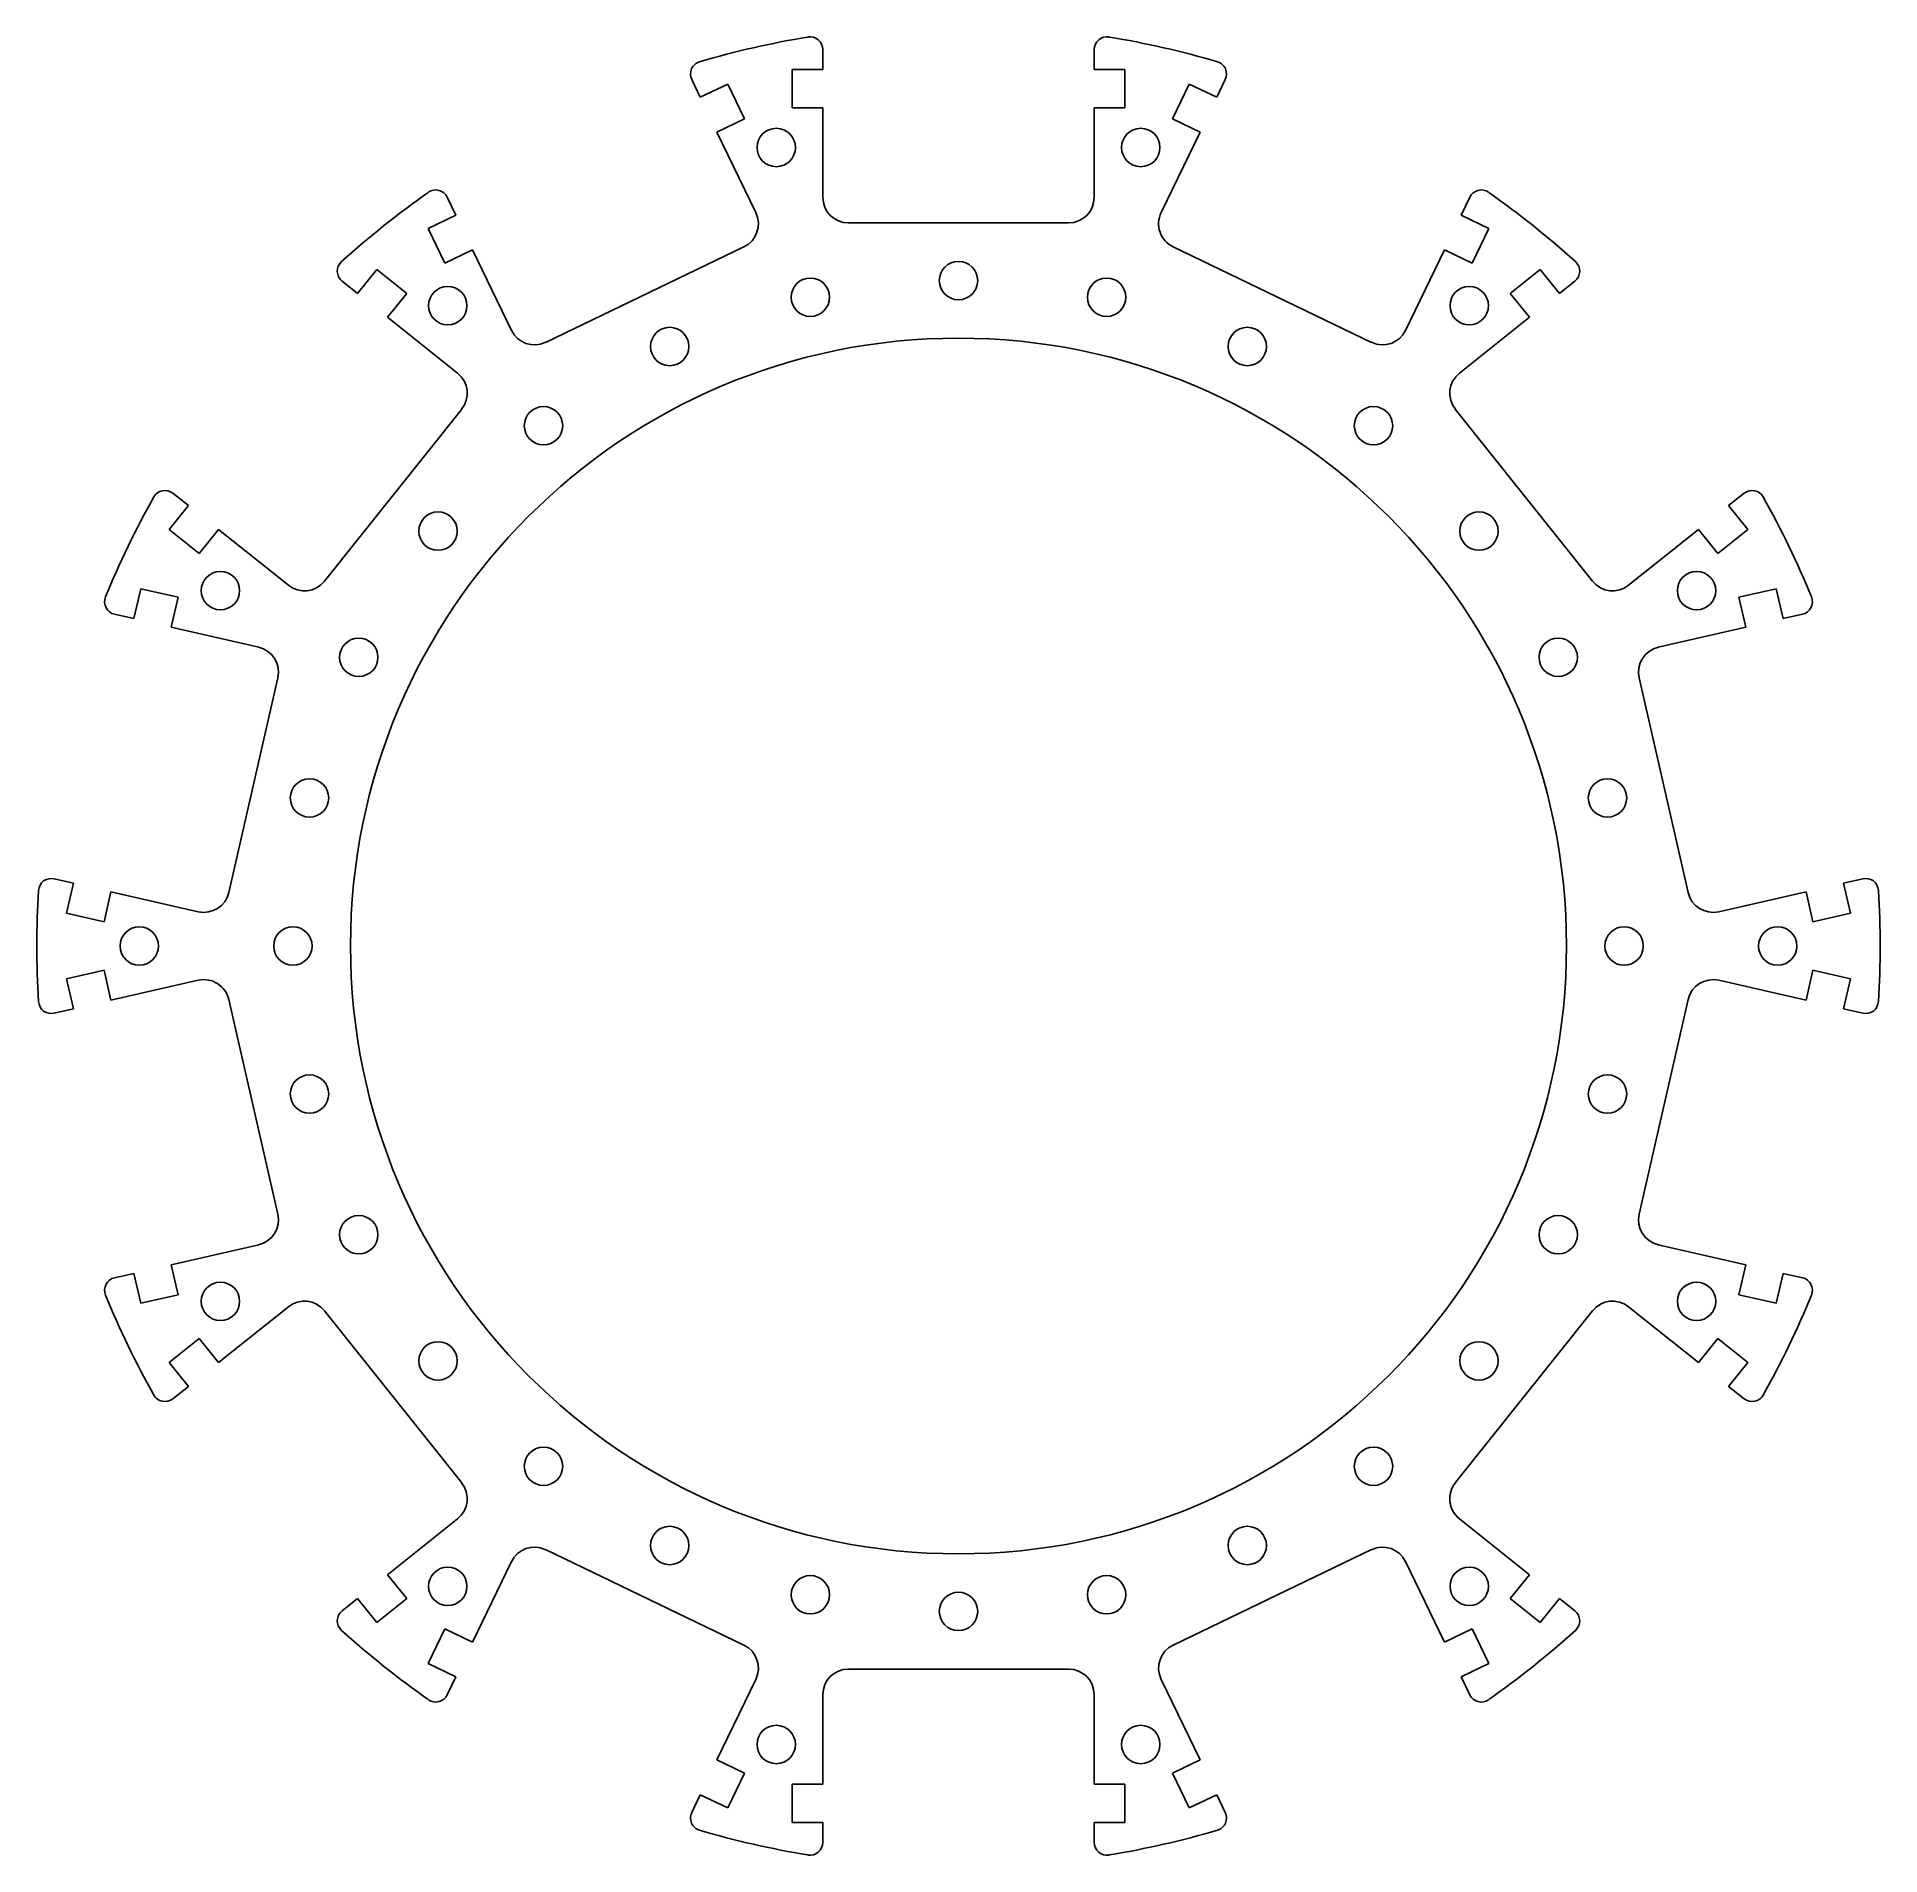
# Model space of a CAD drawing. Header units: millimetres. Extents: x -72 to 72, y -71 to 71.
import ezdxf

# ---------------------------------------------------------------- set-up
doc = ezdxf.new("R2010")
doc.units = ezdxf.units.MM

msp = doc.modelspace()

# ---------------------------------------------------------------- linework, layer by layer
at = {"color": 7, "linetype": 'Continuous', "lineweight": 25}
for p, q in [((-10.6, 68.5), (-10.6, 70.05)), ((10.6, 68.5), (10.6, 70.05)), ((-20.17, 66.32), (-20.84, 67.71)), ((-13, 68.5), (-13, 65.5)), ((-13, 68.5), (-10.6, 68.5)), ((13, 68.5), (10.6, 68.5)), ((13, 68.5), (13, 65.5)), ((20.17, 66.32), (20.84, 67.71)), ((-18.01, 67.36), (-20.17, 66.32)), ((-18.01, 67.36), (-16.71, 64.65)), ((18.01, 67.36), (16.71, 64.65)), ((18.01, 67.36), (20.17, 66.32)), ((-13, 65.5), (-10.6, 65.5)), ((-10.6, 65.5), (-10.6, 58.5)), ((13, 65.5), (10.6, 65.5)), ((10.6, 65.5), (10.6, 58.5)), ((-16.71, 64.65), (-18.87, 63.61)), ((-18.87, 63.61), (-15.83, 57.31)), ((18.87, 63.61), (15.83, 57.31)), ((16.71, 64.65), (18.87, 63.61)), ((-39.27, 57.12), (-39.94, 58.51)), ((39.27, 57.12), (39.94, 58.51)), ((-41.43, 56.08), (-39.27, 57.12)), ((8.6, 56.5), (-8.6, 56.5)), ((41.43, 56.08), (39.27, 57.12)), ((-41.43, 56.08), (-40.13, 53.37)), ((41.43, 56.08), (40.13, 53.37)), ((-40.13, 53.37), (-37.97, 54.41)), ((-37.97, 54.41), (-34.93, 48.11)), ((-16.77, 54.64), (-32.26, 47.17)), ((32.26, 47.17), (16.77, 54.64)), ((37.97, 54.41), (34.93, 48.11)), ((40.13, 53.37), (37.97, 54.41)), ((-46.95, 51), (-48.16, 51.96)), ((-45.45, 52.87), (-46.95, 51)), ((-45.45, 52.87), (-43.1, 51)), ((45.45, 52.87), (43.1, 51)), ((45.45, 52.87), (46.95, 51)), ((46.95, 51), (48.16, 51.96)), ((-43.1, 51), (-44.6, 49.13)), ((43.1, 51), (44.6, 49.13)), ((-44.6, 49.13), (-39.13, 44.76)), ((44.6, 49.13), (39.13, 44.76)), ((-38.81, 41.95), (-49.54, 28.5)), ((49.54, 28.5), (38.81, 41.95)), ((-60.16, 34.42), (-61.37, 35.39)), ((60.16, 34.42), (61.37, 35.39)), ((-61.66, 32.55), (-60.16, 34.42)), ((61.66, 32.55), (60.16, 34.42)), ((-61.66, 32.55), (-59.32, 30.67)), ((-59.32, 30.67), (-57.82, 32.55)), ((-57.82, 32.55), (-52.35, 28.19)), ((57.82, 32.55), (52.35, 28.19)), ((59.32, 30.67), (57.82, 32.55)), ((61.66, 32.55), (59.32, 30.67)), ((-63.89, 27.92), (-64.42, 25.58)), ((-63.89, 27.92), (-60.97, 27.25)), ((63.89, 27.92), (60.97, 27.25)), ((63.89, 27.92), (64.42, 25.58)), ((-64.42, 25.58), (-65.93, 25.92)), ((-60.97, 27.25), (-61.5, 24.91)), ((60.97, 27.25), (61.5, 24.91)), ((64.42, 25.58), (65.93, 25.92)), ((-61.5, 24.91), (-54.67, 23.35)), ((61.5, 24.91), (54.67, 23.35)), ((-53.17, 20.96), (-57, 4.19)), ((57, 4.19), (53.17, 20.96)), ((-69.14, 4.91), (-70.65, 5.25)), ((-69.68, 2.57), (-69.14, 4.91)), ((69.14, 4.91), (70.65, 5.25)), ((69.68, 2.57), (69.14, 4.91)), ((-66.75, 1.9), (-66.22, 4.24)), ((-66.22, 4.24), (-59.39, 2.68)), ((66.22, 4.24), (59.39, 2.68)), ((66.75, 1.9), (66.22, 4.24)), ((-69.68, 2.57), (-66.75, 1.9)), ((69.68, 2.57), (66.75, 1.9)), ((-69.68, -2.57), (-66.75, -1.9)), ((-69.68, -2.57), (-69.14, -4.91)), ((-66.75, -1.9), (-66.22, -4.24)), ((-66.22, -4.24), (-59.39, -2.68)), ((66.22, -4.24), (59.39, -2.68)), ((66.75, -1.9), (66.22, -4.24)), ((69.68, -2.57), (66.75, -1.9)), ((69.68, -2.57), (69.14, -4.91)), ((-57, -4.19), (-53.17, -20.96)), ((53.17, -20.96), (57, -4.19)), ((-69.14, -4.91), (-70.65, -5.25)), ((69.14, -4.91), (70.65, -5.25)), ((-61.5, -24.91), (-54.67, -23.35)), ((61.5, -24.91), (54.67, -23.35)), ((-64.42, -25.58), (-65.93, -25.92)), ((-63.89, -27.92), (-64.42, -25.58)), ((-60.97, -27.25), (-61.5, -24.91)), ((60.97, -27.25), (61.5, -24.91)), ((63.89, -27.92), (64.42, -25.58)), ((64.42, -25.58), (65.93, -25.92)), ((-63.89, -27.92), (-60.97, -27.25)), ((63.89, -27.92), (60.97, -27.25)), ((-57.82, -32.55), (-52.35, -28.19)), ((-49.54, -28.5), (-38.81, -41.95)), ((38.81, -41.95), (49.54, -28.5)), ((57.82, -32.55), (52.35, -28.19)), ((-61.66, -32.55), (-59.32, -30.67)), ((-59.32, -30.67), (-57.82, -32.55)), ((59.32, -30.67), (57.82, -32.55)), ((61.66, -32.55), (59.32, -30.67)), ((-61.66, -32.55), (-60.16, -34.42)), ((61.66, -32.55), (60.16, -34.42)), ((-60.16, -34.42), (-61.37, -35.39)), ((60.16, -34.42), (61.37, -35.39)), ((-44.6, -49.13), (-39.13, -44.76)), ((44.6, -49.13), (39.13, -44.76)), ((-32.26, -47.17), (-16.77, -54.64)), ((16.77, -54.64), (32.26, -47.17)), ((-37.97, -54.41), (-34.93, -48.11)), ((37.97, -54.41), (34.93, -48.11)), ((-43.1, -51), (-44.6, -49.13)), ((43.1, -51), (44.6, -49.13)), ((-46.95, -51), (-48.16, -51.96)), ((-45.45, -52.87), (-46.95, -51)), ((-45.45, -52.87), (-43.1, -51)), ((45.45, -52.87), (43.1, -51)), ((45.45, -52.87), (46.95, -51)), ((46.95, -51), (48.16, -51.96)), ((-41.43, -56.08), (-40.13, -53.37)), ((-40.13, -53.37), (-37.97, -54.41)), ((40.13, -53.37), (37.97, -54.41)), ((41.43, -56.08), (40.13, -53.37)), ((-41.43, -56.08), (-39.27, -57.12)), ((41.43, -56.08), (39.27, -57.12)), ((-39.27, -57.12), (-39.94, -58.51)), ((-18.87, -63.61), (-15.83, -57.31)), ((-8.6, -56.5), (8.6, -56.5)), ((18.87, -63.61), (15.83, -57.31)), ((39.27, -57.12), (39.94, -58.51)), ((-10.6, -65.5), (-10.6, -58.5)), ((10.6, -65.5), (10.6, -58.5)), ((-16.71, -64.65), (-18.87, -63.61)), ((-18.01, -67.36), (-16.71, -64.65)), ((16.71, -64.65), (18.87, -63.61)), ((18.01, -67.36), (16.71, -64.65)), ((-13, -68.5), (-13, -65.5)), ((-13, -65.5), (-10.6, -65.5)), ((13, -65.5), (10.6, -65.5)), ((13, -68.5), (13, -65.5)), ((-20.17, -66.32), (-20.84, -67.71)), ((-18.01, -67.36), (-20.17, -66.32)), ((18.01, -67.36), (20.17, -66.32)), ((20.17, -66.32), (20.84, -67.71)), ((-13, -68.5), (-10.6, -68.5)), ((-10.6, -68.5), (-10.6, -70.05)), ((13, -68.5), (10.6, -68.5)), ((10.6, -68.5), (10.6, -70.05))]:
    msp.add_line(p, q, dxfattribs=at)
for centre, radius in [((-14.24, 62.4), 1.5), ((14.24, 62.4), 1.5), ((0, 52), 1.5), ((-11.57, 50.7), 1.5), ((11.57, 50.7), 1.5), ((-39.9, 50.04), 1.5), ((39.9, 50.04), 1.5), ((-22.56, 46.85), 1.5), ((22.56, 46.85), 1.5), ((0, 0), 47.5), ((-32.42, 40.66), 1.5), ((32.42, 40.66), 1.5), ((-40.66, 32.42), 1.5), ((40.66, 32.42), 1.5), ((-57.66, 27.77), 1.5), ((57.66, 27.77), 1.5), ((-46.85, 22.56), 1.5), ((46.85, 22.56), 1.5), ((-50.7, 11.57), 1.5), ((50.7, 11.57), 1.5), ((-64, 0), 1.5), ((-52, 0), 1.5), ((52, 0), 1.5), ((64, 0), 1.5), ((-50.7, -11.57), 1.5), ((50.7, -11.57), 1.5), ((-46.85, -22.56), 1.5), ((46.85, -22.56), 1.5), ((-57.66, -27.77), 1.5), ((57.66, -27.77), 1.5), ((-40.66, -32.42), 1.5), ((40.66, -32.42), 1.5), ((-32.42, -40.66), 1.5), ((32.42, -40.66), 1.5), ((-22.56, -46.85), 1.5), ((22.56, -46.85), 1.5), ((-39.9, -50.04), 1.5), ((39.9, -50.04), 1.5), ((-11.57, -50.7), 1.5), ((11.57, -50.7), 1.5), ((0, -52), 1.5), ((-14.24, -62.4), 1.5), ((14.24, -62.4), 1.5)]:
    msp.add_circle(centre, radius, dxfattribs=at)
for centre, radius, start, end in [((0, 0), 72, 99.4032, 106.3111), ((-11.6, 70.05), 1, 0, 99.4032), ((11.6, 70.05), 1, 80.5968, 180), ((0, 0), 72, 73.6889, 80.5968), ((-19.94, 68.14), 1, 106.3111, 205.7143), ((19.94, 68.14), 1, 334.2857, 73.6889), ((-40.84, 58.08), 1, 25.7143, 125.1174), ((40.84, 58.08), 1, 54.8826, 154.2857), ((0, 0), 72, 125.1174, 132.0254), ((-8.6, 58.5), 2, 180, 270), ((8.6, 58.5), 2, 270, 0), ((0, 0), 72, 47.9746, 54.8826), ((-17.63, 56.44), 2, 295.7143, 25.7143), ((17.63, 56.44), 2, 154.2857, 244.2857), ((-47.53, 52.74), 1, 132.0254, 231.4286), ((47.53, 52.74), 1, 308.5714, 47.9746), ((-33.13, 48.98), 2, 205.7143, 295.7143), ((33.13, 48.98), 2, 244.2857, 334.2857), ((-40.38, 43.2), 2, 321.4286, 51.4286), ((40.38, 43.2), 2, 128.5714, 218.5714), ((0, 0), 72, 150.8317, 157.7397), ((-62, 34.6), 1, 51.4286, 150.8317), ((62, 34.6), 1, 29.1683, 128.5714), ((0, 0), 72, 22.2603, 29.1683), ((-51.1, 29.75), 2, 231.4286, 321.4286), ((51.1, 29.75), 2, 218.5714, 308.5714), ((-65.71, 26.9), 1, 157.7397, 257.1429), ((65.71, 26.9), 1, 282.8571, 22.2603), ((-55.12, 21.4), 2, 347.1429, 77.1429), ((55.12, 21.4), 2, 102.8571, 192.8571), ((0, 0), 72, 176.546, 183.454), ((-70.87, 4.28), 1, 77.1429, 176.546), ((70.87, 4.28), 1, 3.454, 102.8571), ((0, 0), 72, 356.546, 3.454), ((-58.95, 4.63), 2, 257.1429, 347.1429), ((58.95, 4.63), 2, 192.8571, 282.8571), ((-58.95, -4.63), 2, 12.8571, 102.8571), ((58.95, -4.63), 2, 77.1429, 167.1429), ((-70.87, -4.28), 1, 183.454, 282.8571), ((70.87, -4.28), 1, 257.1429, 356.546), ((-55.12, -21.4), 2, 282.8571, 12.8571), ((55.12, -21.4), 2, 167.1429, 257.1429), ((-65.71, -26.9), 1, 102.8571, 202.2603), ((0, 0), 72, 202.2603, 209.1683), ((0, 0), 72, 330.8317, 337.7397), ((65.71, -26.9), 1, 337.7397, 77.1429), ((-51.1, -29.75), 2, 38.5714, 128.5714), ((51.1, -29.75), 2, 51.4286, 141.4286), ((-62, -34.6), 1, 209.1683, 308.5714), ((62, -34.6), 1, 231.4286, 330.8317), ((-40.38, -43.2), 2, 308.5714, 38.5714), ((40.38, -43.2), 2, 141.4286, 231.4286), ((-33.13, -48.98), 2, 64.2857, 154.2857), ((33.13, -48.98), 2, 25.7143, 115.7143), ((-47.53, -52.74), 1, 128.5714, 227.9746), ((47.53, -52.74), 1, 312.0254, 51.4286), ((0, 0), 72, 227.9746, 234.8826), ((-17.63, -56.44), 2, 334.2857, 64.2857), ((17.63, -56.44), 2, 115.7143, 205.7143), ((0, 0), 72, 305.1174, 312.0254), ((-8.6, -58.5), 2, 90, 180), ((8.6, -58.5), 2, 0, 90), ((-40.84, -58.08), 1, 234.8826, 334.2857), ((40.84, -58.08), 1, 205.7143, 305.1174), ((-19.94, -68.14), 1, 154.2857, 253.6889), ((0, 0), 72, 253.6889, 260.5968), ((0, 0), 72, 279.4032, 286.3111), ((19.94, -68.14), 1, 286.3111, 25.7143), ((-11.6, -70.05), 1, 260.5968, 0), ((11.6, -70.05), 1, 180, 279.4032)]:
    msp.add_arc(centre, radius, start, end, dxfattribs=at)

doc.saveas('drawing.dxf')
